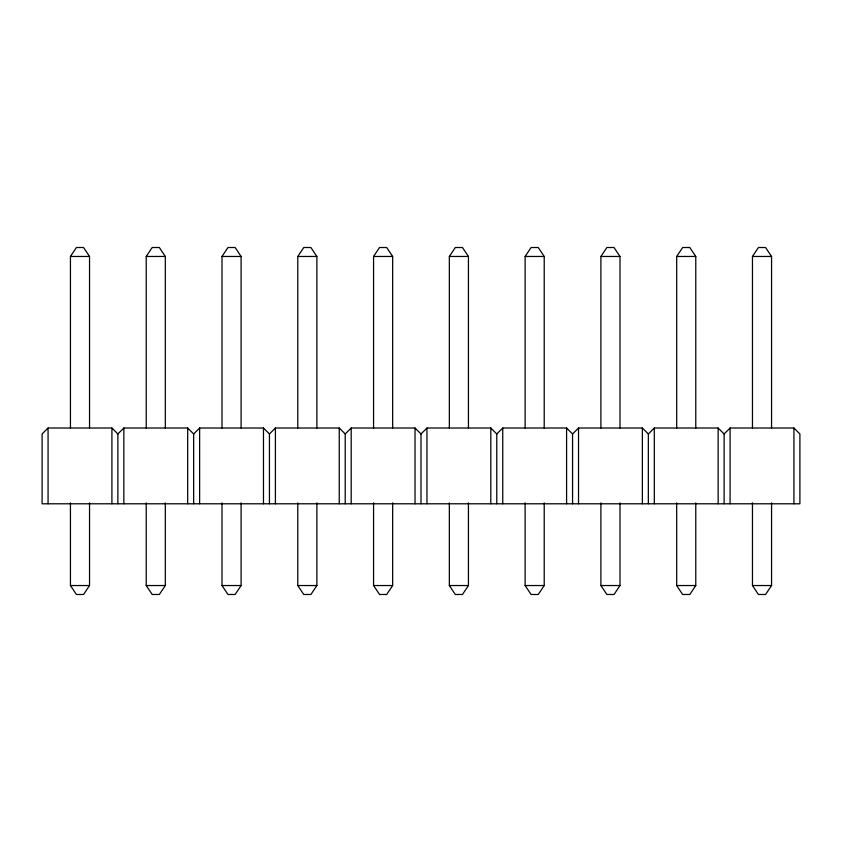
<?xml version="1.0" encoding="UTF-8"?>
<svg xmlns="http://www.w3.org/2000/svg" width="842" height="842" viewBox="0 0 842 842"><rect width="100%" height="100%" fill="white"/><g stroke="black" fill="none" stroke-linecap="round" stroke-linejoin="round"><path stroke-width="1.26" d="M70.444 428.01L70.444 256.463L76.411 247.516L83.569 247.516L89.536 256.463L89.536 428.01M146.224 428.01L146.224 256.463L152.191 247.516L159.349 247.516L165.316 256.463L165.316 428.01M222.004 428.01L222.004 256.463L227.971 247.516L235.129 247.516L241.096 256.463L241.096 428.01M297.784 428.01L297.784 256.463L303.752 247.516L310.908 247.516L316.876 256.463L316.876 428.01M89.536 502.863L89.536 585.537L83.569 594.484L76.411 594.484L70.444 585.537L70.444 502.863M373.564 428.01L373.564 256.463L379.531 247.516L386.688 247.516L392.656 256.463L392.656 428.01M165.316 502.863L165.316 585.537L159.349 594.484L152.191 594.484L146.224 585.537L146.224 502.863M449.344 428.01L449.344 256.463L455.312 247.516L462.468 247.516L468.436 256.463L468.436 428.01M241.096 502.863L241.096 585.537L235.129 594.484L227.971 594.484L222.004 585.537L222.004 502.863M525.124 428.01L525.124 256.463L531.091 247.516L538.248 247.516L544.216 256.463L544.216 428.01M316.876 502.863L316.876 585.537L310.908 594.484L303.752 594.484L297.784 585.537L297.784 502.863M600.904 428.01L600.904 256.463L606.871 247.516L614.029 247.516L619.996 256.463L619.996 428.01M392.656 502.863L392.656 585.537L386.688 594.484L379.531 594.484L373.564 585.537L373.564 502.863M676.684 428.01L676.684 256.463L682.652 247.516L689.808 247.516L695.776 256.463L695.776 428.01M468.436 502.863L468.436 585.537L462.468 594.484L455.312 594.484L449.344 585.537L449.344 502.863M752.464 428.01L752.464 256.463L758.432 247.516L765.588 247.516L771.556 256.463L771.556 428.01M544.216 502.863L544.216 585.537L538.248 594.484L531.091 594.484L525.124 585.537L525.124 502.863M619.996 502.863L619.996 585.537L614.029 594.484L606.871 594.484L600.904 585.537L600.904 502.863M695.776 502.863L695.776 585.537L689.808 594.484L682.652 594.484L676.684 585.537L676.684 502.863M771.556 502.863L771.556 585.537L765.588 594.484L758.432 594.484L752.464 585.537L752.464 502.863M117.88 503.79L117.88 433.977L111.912 428.01L48.068 428.01L42.1 433.977L42.1 503.79L799.9 503.79L799.9 433.977L793.932 428.01L730.088 428.01L724.12 433.977L724.12 503.79M117.88 433.977L123.848 428.01L187.692 428.01L193.66 433.977L193.66 503.79M193.66 433.977L199.628 428.01L263.472 428.01L269.44 433.977L269.44 503.79M269.44 433.977L275.408 428.01L339.252 428.01L345.22 433.977L345.22 503.79M345.22 433.977L351.188 428.01L415.032 428.01L421 433.977L421 503.79M421 433.977L426.968 428.01L490.812 428.01L496.78 433.977L496.78 503.79M496.78 433.977L502.748 428.01L566.592 428.01L572.56 433.977L572.56 503.79M572.56 433.977L578.528 428.01L642.372 428.01L648.34 433.977L648.34 503.79M648.34 433.977L654.308 428.01L718.152 428.01L724.12 433.977M70.444 256.463L89.536 256.463M146.224 256.463L165.316 256.463M222.004 256.463L241.096 256.463M297.784 256.463L316.876 256.463M373.564 256.463L392.656 256.463M449.344 256.463L468.436 256.463M525.124 256.463L544.216 256.463M600.904 256.463L619.996 256.463M676.684 256.463L695.776 256.463M752.464 256.463L771.556 256.463M70.444 585.537L89.536 585.537M146.224 585.537L165.316 585.537M222.004 585.537L241.096 585.537M297.784 585.537L316.876 585.537M373.564 585.537L392.656 585.537M449.344 585.537L468.436 585.537M525.124 585.537L544.216 585.537M600.904 585.537L619.996 585.537M676.684 585.537L695.776 585.537M752.464 585.537L771.556 585.537M793.932 428.01L793.932 503.79M730.088 428.01L730.088 503.79M718.152 428.01L718.152 503.79M654.308 428.01L654.308 503.79M642.372 428.01L642.372 503.79M578.528 428.01L578.528 503.79M566.592 428.01L566.592 503.79M502.748 428.01L502.748 503.79M490.812 428.01L490.812 503.79M426.968 428.01L426.968 503.79M415.032 428.01L415.032 503.79M351.188 428.01L351.188 503.79M339.252 428.01L339.252 503.79M275.408 428.01L275.408 503.79M263.472 428.01L263.472 503.79M199.628 428.01L199.628 503.79M187.692 428.01L187.692 503.79M123.848 428.01L123.848 503.79M111.912 428.01L111.912 503.79M48.068 428.01L48.068 503.79"/></g></svg>
